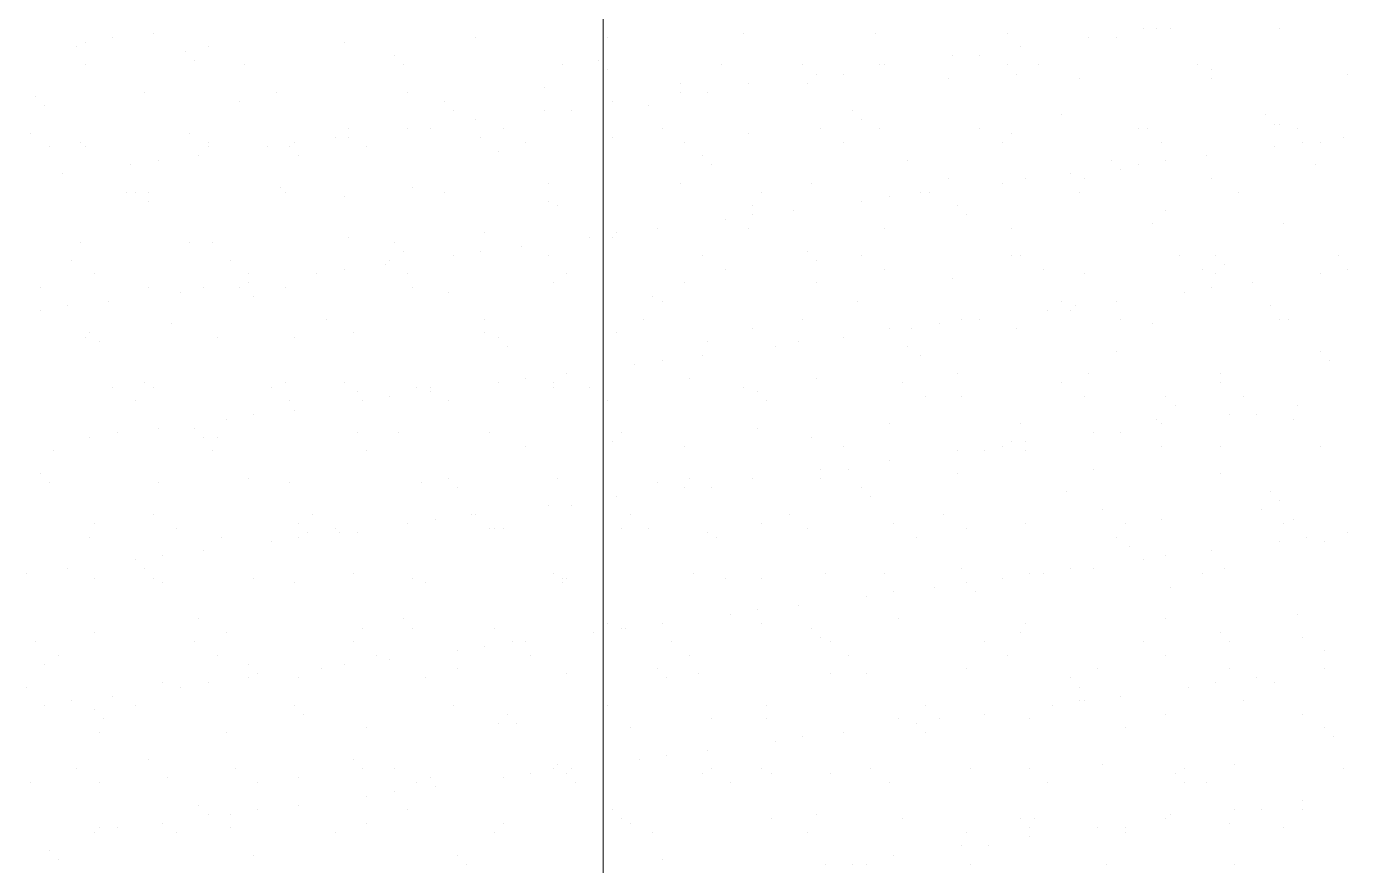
# Model space of a CAD drawing. Header units: millimetres. Extents: x 21 to 236, y 15 to 64.
# Drawn here: x 57.628 to 58.947, y 28.914 to 29.751 of the extents above; entities that cross this region are included whole.
import ezdxf

# ---------------------------------------------------------------- set-up
doc = ezdxf.new("R2010")
doc.units = ezdxf.units.MM
doc.layers.add('PDF_Cota', color=90, linetype='Continuous')
doc.layers.add('PDF_Grama', color=7, linetype='Continuous', true_color=0x397200)

msp = doc.modelspace()

# ---------------------------------------------------------------- linework, layer by layer
at = {"layer": 'PDF_Cota', "lineweight": 0}
msp.add_lwpolyline([(58.2034, 30.5512), (58.2034, 27.0023)], dxfattribs=at)
at = {"layer": 'PDF_Grama', "lineweight": 20}
for points in [[(57.7547, 29.7444), (57.7547, 29.7444)], [(58.3439, 29.7444), (58.3439, 29.7444)], [(58.4753, 29.7444), (58.4753, 29.7444)], [(58.6068, 29.7444), (58.6068, 29.7444)], [(58.7427, 29.7489), (58.7427, 29.7489)], [(58.7563, 29.7489), (58.7563, 29.7489)], [(58.7699, 29.7489), (58.7699, 29.7489)], [(58.8787, 29.7489), (58.8787, 29.7489)], [(57.6776, 29.7308), (57.6776, 29.7308)], [(57.6867, 29.7353), (57.6867, 29.7353)], [(57.7139, 29.7399), (57.7139, 29.7399)], [(57.8091, 29.7308), (57.8091, 29.7308)], [(57.945, 29.7353), (57.945, 29.7353)], [(58.0765, 29.7399), (58.0765, 29.7399)], [(58.2079, 29.7399), (58.2079, 29.7399)], [(58.6204, 29.7308), (58.6204, 29.7308)], [(58.6883, 29.7399), (58.6883, 29.7399)], [(58.7155, 29.7399), (58.7155, 29.7399)], [(57.7864, 29.7263), (57.7864, 29.7263)], [(57.7955, 29.7172), (57.7955, 29.7172)], [(57.9949, 29.7217), (57.9949, 29.7217)], [(58.1988, 29.7172), (58.1988, 29.7172)], [(58.5524, 29.7217), (58.5524, 29.7217)], [(58.5796, 29.7217), (58.5796, 29.7217)], [(57.6867, 29.7127), (57.6867, 29.7127)], [(57.8453, 29.7127), (57.8453, 29.7127)], [(58.0039, 29.7127), (58.0039, 29.7127)], [(58.1626, 29.7127), (58.1626, 29.7127)], [(58.2079, 29.7081), (58.2079, 29.7081)], [(58.3212, 29.7127), (58.3212, 29.7127)], [(58.4028, 29.7127), (58.4028, 29.7127)], [(58.4164, 29.7036), (58.4164, 29.7036)], [(58.4436, 29.7036), (58.4436, 29.7036)], [(58.4798, 29.7127), (58.4798, 29.7127)], [(58.4844, 29.7127), (58.4844, 29.7127)], [(58.6068, 29.7127), (58.6068, 29.7127)], [(58.6158, 29.7036), (58.6158, 29.7036)], [(58.6385, 29.7127), (58.6385, 29.7127)], [(58.7971, 29.7127), (58.7971, 29.7127)], [(58.8107, 29.7081), (58.8107, 29.7081)], [(58.9467, 29.7036), (58.9467, 29.7036)], [(58.1445, 29.69), (58.1445, 29.69)], [(58.2804, 29.6945), (58.2804, 29.6945)], [(58.3484, 29.6945), (58.3484, 29.6945)], [(58.4073, 29.6945), (58.4073, 29.6945)], [(58.5478, 29.6991), (58.5478, 29.6991)], [(58.6793, 29.6991), (58.6793, 29.6991)], [(58.8107, 29.6991), (58.8107, 29.6991)], [(57.6368, 29.6809), (57.6368, 29.6809)], [(57.7456, 29.6855), (57.7456, 29.6855)], [(57.8408, 29.6764), (57.8408, 29.6764)], [(57.877, 29.6855), (57.877, 29.6855)], [(58.0085, 29.6855), (58.0085, 29.6855)], [(58.0447, 29.6764), (58.0447, 29.6764)], [(58.2124, 29.6764), (58.2124, 29.6764)], [(58.2804, 29.6855), (58.2804, 29.6855)], [(58.3076, 29.6855), (58.3076, 29.6855)], [(57.6459, 29.6719), (57.6459, 29.6719)], [(58.0538, 29.6673), (58.0538, 29.6673)], [(58.1445, 29.6673), (58.1445, 29.6673)], [(58.1716, 29.6673), (58.1716, 29.6673)], [(58.2487, 29.6719), (58.2487, 29.6719)], [(58.4527, 29.6673), (58.4527, 29.6673)], [(58.6611, 29.6628), (58.6611, 29.6628)], [(58.8651, 29.6628), (58.8651, 29.6628)], [(58.0765, 29.6583), (58.0765, 29.6583)], [(58.4617, 29.6583), (58.4617, 29.6583)], [(58.8742, 29.6537), (58.8742, 29.6537)], [(58.8787, 29.6537), (58.8787, 29.6537)], [(57.6323, 29.6447), (57.6323, 29.6447)], [(57.7909, 29.6447), (57.7909, 29.6447)], [(57.936, 29.6401), (57.936, 29.6401)], [(57.9496, 29.6492), (57.9496, 29.6492)], [(57.9496, 29.6401), (57.9496, 29.6401)], [(58.0085, 29.6492), (58.0085, 29.6492)], [(58.0311, 29.6492), (58.0311, 29.6492)], [(58.081, 29.6401), (58.081, 29.6401)], [(58.1037, 29.6492), (58.1037, 29.6492)], [(58.2124, 29.6401), (58.2124, 29.6401)], [(58.2623, 29.6492), (58.2623, 29.6492)], [(58.3484, 29.6447), (58.3484, 29.6447)], [(58.4209, 29.6492), (58.4209, 29.6492)], [(58.4798, 29.6492), (58.4798, 29.6492)], [(58.5796, 29.6492), (58.5796, 29.6492)], [(58.6113, 29.6447), (58.6113, 29.6447)], [(58.7382, 29.6492), (58.7382, 29.6492)], [(58.7473, 29.6492), (58.7473, 29.6492)], [(58.8968, 29.6492), (58.8968, 29.6492)], [(58.9422, 29.6401), (58.9422, 29.6401)], [(57.6504, 29.6311), (57.6504, 29.6311)], [(57.6821, 29.6356), (57.6821, 29.6356)], [(57.6867, 29.6311), (57.6867, 29.6311)], [(57.8091, 29.6356), (57.8091, 29.6356)], [(57.8091, 29.6311), (57.8091, 29.6311)], [(57.868, 29.6311), (57.868, 29.6311)], [(57.8906, 29.6311), (57.8906, 29.6311)], [(57.8952, 29.6356), (57.8952, 29.6356)], [(57.9677, 29.6311), (57.9677, 29.6311)], [(58.0991, 29.6265), (58.0991, 29.6265)], [(58.1263, 29.6356), (58.1263, 29.6356)], [(58.285, 29.6356), (58.285, 29.6356)], [(58.4436, 29.6356), (58.4436, 29.6356)], [(58.6022, 29.6356), (58.6022, 29.6356)], [(58.7609, 29.6356), (58.7609, 29.6356)], [(58.8742, 29.6311), (58.8742, 29.6311)], [(58.9014, 29.6356), (58.9014, 29.6356)], [(58.9195, 29.6356), (58.9195, 29.6356)], [(57.732, 29.6129), (57.732, 29.6129)], [(57.7592, 29.6175), (57.7592, 29.6175)], [(57.8, 29.622), (57.8, 29.622)], [(57.8997, 29.622), (57.8997, 29.622)], [(58.3031, 29.622), (58.3031, 29.622)], [(58.3121, 29.6129), (58.3121, 29.6129)], [(58.507, 29.6175), (58.507, 29.6175)], [(58.711, 29.6175), (58.711, 29.6175)], [(58.7382, 29.6129), (58.7382, 29.6129)], [(58.7654, 29.6175), (58.7654, 29.6175)], [(58.8062, 29.622), (58.8062, 29.622)], [(58.915, 29.6129), (58.915, 29.6129)], [(57.664, 29.6039), (57.664, 29.6039)], [(58.5478, 29.5993), (58.5478, 29.5993)], [(58.6249, 29.5993), (58.6249, 29.5993)], [(58.6702, 29.6039), (58.6702, 29.6039)], [(58.6838, 29.5993), (58.6838, 29.5993)], [(58.7201, 29.6084), (58.7201, 29.6084)], [(58.8107, 29.5993), (58.8107, 29.5993)], [(57.7275, 29.5857), (57.7275, 29.5857)], [(57.7365, 29.5857), (57.7365, 29.5857)], [(57.7501, 29.5857), (57.7501, 29.5857)], [(57.8816, 29.5903), (57.8816, 29.5903)], [(57.8861, 29.5857), (57.8861, 29.5857)], [(58.013, 29.5903), (58.013, 29.5903)], [(58.0447, 29.5857), (58.0447, 29.5857)], [(58.149, 29.5948), (58.149, 29.5948)], [(58.2034, 29.5857), (58.2034, 29.5857)], [(58.2804, 29.5948), (58.2804, 29.5948)], [(58.362, 29.5857), (58.362, 29.5857)], [(58.4119, 29.5948), (58.4119, 29.5948)], [(58.5206, 29.5857), (58.5206, 29.5857)], [(58.5297, 29.5857), (58.5297, 29.5857)], [(58.6022, 29.5948), (58.6022, 29.5948)], [(58.6793, 29.5857), (58.6793, 29.5857)], [(58.8379, 29.5857), (58.8379, 29.5857)], [(57.7501, 29.5767), (57.7501, 29.5767)], [(57.945, 29.5812), (57.945, 29.5812)], [(58.149, 29.5767), (58.149, 29.5767)], [(58.158, 29.5722), (58.158, 29.5722)], [(58.3529, 29.5722), (58.3529, 29.5722)], [(58.4617, 29.5767), (58.4617, 29.5767)], [(58.4889, 29.5812), (58.4889, 29.5812)], [(58.5569, 29.5722), (58.5569, 29.5722)], [(58.3257, 29.5586), (58.3257, 29.5586)], [(58.3529, 29.5631), (58.3529, 29.5631)], [(58.3937, 29.5676), (58.3937, 29.5676)], [(58.566, 29.5631), (58.566, 29.5631)], [(58.7654, 29.5676), (58.7654, 29.5676)], [(58.0855, 29.545), (58.0855, 29.545)], [(58.217, 29.545), (58.217, 29.545)], [(58.2578, 29.5495), (58.2578, 29.5495)], [(58.3484, 29.5495), (58.3484, 29.5495)], [(58.4844, 29.5495), (58.4844, 29.5495)], [(58.6113, 29.5495), (58.6113, 29.5495)], [(58.7518, 29.554), (58.7518, 29.554)], [(58.8832, 29.554), (58.8832, 29.554)], [(57.6821, 29.5359), (57.6821, 29.5359)], [(57.7909, 29.5359), (57.7909, 29.5359)], [(57.8136, 29.5359), (57.8136, 29.5359)], [(57.9496, 29.5404), (57.9496, 29.5404)], [(57.9949, 29.5359), (57.9949, 29.5359)], [(58.1218, 29.5314), (58.1218, 29.5314)], [(58.1898, 29.5404), (58.1898, 29.5404)], [(58.2034, 29.5314), (58.2034, 29.5314)], [(58.2124, 29.5404), (58.2124, 29.5404)], [(57.6731, 29.5178), (57.6731, 29.5178)], [(57.8317, 29.5178), (57.8317, 29.5178)], [(57.9903, 29.5178), (57.9903, 29.5178)], [(58.0039, 29.5268), (58.0039, 29.5268)], [(58.0538, 29.5223), (58.0538, 29.5223)], [(58.081, 29.5268), (58.081, 29.5268)], [(58.149, 29.5223), (58.149, 29.5223)], [(58.3031, 29.5223), (58.3031, 29.5223)], [(58.4073, 29.5268), (58.4073, 29.5268)], [(58.4164, 29.5178), (58.4164, 29.5178)], [(58.4617, 29.5223), (58.4617, 29.5223)], [(58.6113, 29.5223), (58.6113, 29.5223)], [(58.6204, 29.5223), (58.6204, 29.5223)], [(58.779, 29.5223), (58.779, 29.5223)], [(58.8152, 29.5223), (58.8152, 29.5223)], [(58.9376, 29.5223), (58.9376, 29.5223)], [(57.945, 29.5087), (57.945, 29.5087)], [(57.9858, 29.5132), (57.9858, 29.5132)], [(58.3257, 29.5087), (58.3257, 29.5087)], [(58.4844, 29.5087), (58.4844, 29.5087)], [(58.643, 29.5087), (58.643, 29.5087)], [(58.8016, 29.5087), (58.8016, 29.5087)], [(58.8243, 29.5132), (58.8243, 29.5132)], [(58.9467, 29.5087), (58.9467, 29.5087)], [(57.6957, 29.5042), (57.6957, 29.5042)], [(57.8498, 29.5042), (57.8498, 29.5042)], [(57.8498, 29.4951), (57.8498, 29.4951)], [(57.9178, 29.5042), (57.9178, 29.5042)], [(58.0085, 29.5042), (58.0085, 29.5042)], [(58.1535, 29.4951), (58.1535, 29.4951)], [(58.1671, 29.5042), (58.1671, 29.5042)], [(58.285, 29.4951), (58.285, 29.4951)], [(58.4164, 29.4951), (58.4164, 29.4951)], [(58.5524, 29.4996), (58.5524, 29.4996)], [(58.6838, 29.5042), (58.6838, 29.5042)], [(58.8152, 29.5042), (58.8152, 29.5042)], [(58.8515, 29.4951), (58.8515, 29.4951)], [(58.9195, 29.5042), (58.9195, 29.5042)], [(57.6414, 29.4906), (57.6414, 29.4906)], [(57.7501, 29.4906), (57.7501, 29.4906)], [(57.7819, 29.486), (57.7819, 29.486)], [(57.8045, 29.4906), (57.8045, 29.4906)], [(57.8408, 29.4906), (57.8408, 29.4906)], [(57.8544, 29.4815), (57.8544, 29.4815)], [(57.8861, 29.4906), (57.8861, 29.4906)], [(58.013, 29.4906), (58.013, 29.4906)], [(58.0493, 29.486), (58.0493, 29.486)], [(58.2532, 29.4815), (58.2532, 29.4815)], [(58.7835, 29.486), (58.7835, 29.486)], [(58.8107, 29.4906), (58.8107, 29.4906)], [(57.6414, 29.4679), (57.6414, 29.4679)], [(57.6685, 29.4724), (57.6685, 29.4724)], [(57.7093, 29.477), (57.7093, 29.477)], [(58.2623, 29.477), (58.2623, 29.477)], [(58.4572, 29.477), (58.4572, 29.477)], [(58.6475, 29.4679), (58.6475, 29.4679)], [(58.6611, 29.477), (58.6611, 29.477)], [(58.6702, 29.4679), (58.6702, 29.4679)], [(58.6747, 29.4724), (58.6747, 29.4724)], [(58.7155, 29.477), (58.7155, 29.477)], [(58.8696, 29.4724), (58.8696, 29.4724)], [(57.7728, 29.4543), (57.7728, 29.4543)], [(57.9269, 29.4588), (57.9269, 29.4588)], [(58.0855, 29.4588), (58.0855, 29.4588)], [(58.2442, 29.4588), (58.2442, 29.4588)], [(58.4028, 29.4588), (58.4028, 29.4588)], [(58.5388, 29.4543), (58.5388, 29.4543)], [(58.5614, 29.4588), (58.5614, 29.4588)], [(58.5796, 29.4588), (58.5796, 29.4588)], [(58.7201, 29.4588), (58.7201, 29.4588)], [(58.7518, 29.4543), (58.7518, 29.4543)], [(58.8787, 29.4588), (58.8787, 29.4588)], [(58.8878, 29.4588), (58.8878, 29.4588)], [(57.6867, 29.4407), (57.6867, 29.4407)], [(57.6912, 29.4452), (57.6912, 29.4452)], [(57.8181, 29.4407), (57.8181, 29.4407)], [(57.8952, 29.4407), (57.8952, 29.4407)], [(57.9541, 29.4452), (57.9541, 29.4452)], [(58.0855, 29.4452), (58.0855, 29.4452)], [(58.0991, 29.4407), (58.0991, 29.4407)], [(58.217, 29.4452), (58.217, 29.4452)], [(58.3529, 29.4498), (58.3529, 29.4498)], [(58.4436, 29.4407), (58.4436, 29.4407)], [(58.4889, 29.4498), (58.4889, 29.4498)], [(58.5116, 29.4498), (58.5116, 29.4498)], [(58.6158, 29.4498), (58.6158, 29.4498)], [(57.7003, 29.4362), (57.7003, 29.4362)], [(58.1082, 29.4316), (58.1082, 29.4316)], [(58.3076, 29.4362), (58.3076, 29.4362)], [(58.3756, 29.4316), (58.3756, 29.4316)], [(58.3983, 29.4362), (58.3983, 29.4362)], [(58.507, 29.4316), (58.507, 29.4316)], [(58.7155, 29.4271), (58.7155, 29.4271)], [(58.9195, 29.4271), (58.9195, 29.4271)], [(58.2351, 29.4135), (58.2351, 29.4135)], [(58.2623, 29.4181), (58.2623, 29.4181)], [(58.3031, 29.4226), (58.3031, 29.4226)], [(58.5206, 29.4226), (58.5206, 29.4226)], [(58.9286, 29.4181), (58.9286, 29.4181)], [(58.1263, 29.3999), (58.1263, 29.3999)], [(58.1671, 29.4045), (58.1671, 29.4045)], [(58.2895, 29.3999), (58.2895, 29.3999)], [(58.4164, 29.3999), (58.4164, 29.3999)], [(58.5569, 29.4045), (58.5569, 29.4045)], [(58.6883, 29.4045), (58.6883, 29.4045)], [(58.8198, 29.4045), (58.8198, 29.4045)], [(57.7139, 29.3909), (57.7139, 29.3909)], [(57.7456, 29.3954), (57.7456, 29.3954)], [(57.7547, 29.3909), (57.7547, 29.3909)], [(57.8725, 29.3909), (57.8725, 29.3909)], [(57.8861, 29.3954), (57.8861, 29.3954)], [(57.945, 29.3954), (57.945, 29.3954)], [(57.9586, 29.3863), (57.9586, 29.3863)], [(58.0175, 29.3909), (58.0175, 29.3909)], [(58.0311, 29.3909), (58.0311, 29.3909)], [(58.0311, 29.3863), (58.0311, 29.3863)], [(58.0991, 29.3954), (58.0991, 29.3954)], [(58.1535, 29.3954), (58.1535, 29.3954)], [(58.1535, 29.3909), (58.1535, 29.3909)], [(58.1898, 29.3909), (58.1898, 29.3909)], [(58.3439, 29.3909), (58.3439, 29.3909)], [(58.3575, 29.3863), (58.3575, 29.3863)], [(58.5025, 29.3954), (58.5025, 29.3954)], [(58.6611, 29.3954), (58.6611, 29.3954)], [(58.8198, 29.3954), (58.8198, 29.3954)], [(57.7365, 29.3773), (57.7365, 29.3773)], [(57.8906, 29.3773), (57.8906, 29.3773)], [(57.9632, 29.3773), (57.9632, 29.3773)], [(57.9903, 29.3818), (57.9903, 29.3818)], [(58.0493, 29.3773), (58.0493, 29.3773)], [(58.2079, 29.3773), (58.2079, 29.3773)], [(58.3665, 29.3773), (58.3665, 29.3773)], [(58.3665, 29.3773), (58.3665, 29.3773)], [(58.5252, 29.3818), (58.5252, 29.3818)], [(58.5614, 29.3818), (58.5614, 29.3818)], [(58.6838, 29.3818), (58.6838, 29.3818)], [(58.7654, 29.3818), (58.7654, 29.3818)], [(58.7745, 29.3727), (58.7745, 29.3727)], [(58.8424, 29.3818), (58.8424, 29.3818)], [(58.8968, 29.3727), (58.8968, 29.3727)], [(57.8544, 29.3637), (57.8544, 29.3637)], [(57.8952, 29.3682), (57.8952, 29.3682)], [(58.8288, 29.3637), (58.8288, 29.3637)], [(58.856, 29.3637), (58.856, 29.3637)], [(57.7592, 29.3501), (57.7592, 29.3501)], [(57.7955, 29.3501), (57.7955, 29.3501)], [(57.8272, 29.3591), (57.8272, 29.3591)], [(58.3575, 29.3501), (58.3575, 29.3501)], [(58.4889, 29.3546), (58.4889, 29.3546)], [(58.6204, 29.3546), (58.6204, 29.3546)], [(58.7563, 29.3591), (58.7563, 29.3591)], [(58.7609, 29.3546), (58.7609, 29.3546)], [(58.8923, 29.3591), (58.8923, 29.3591)], [(57.6912, 29.341), (57.6912, 29.341)], [(57.6912, 29.341), (57.6912, 29.341)], [(57.7184, 29.3455), (57.7184, 29.3455)], [(57.8045, 29.341), (57.8045, 29.341)], [(57.8181, 29.341), (57.8181, 29.341)], [(57.9586, 29.3455), (57.9586, 29.3455)], [(57.9994, 29.3455), (57.9994, 29.3455)], [(58.0901, 29.3455), (58.0901, 29.3455)], [(58.2034, 29.3455), (58.2034, 29.3455)], [(58.2124, 29.3365), (58.2124, 29.3365)], [(58.2215, 29.3455), (58.2215, 29.3455)], [(58.4119, 29.341), (58.4119, 29.341)], [(58.6113, 29.3365), (58.6113, 29.3365)], [(58.6249, 29.3365), (58.6249, 29.3365)], [(58.6929, 29.3455), (58.6929, 29.3455)], [(58.7201, 29.3455), (58.7201, 29.3455)], [(57.655, 29.3274), (57.655, 29.3274)], [(57.8136, 29.3274), (57.8136, 29.3274)], [(57.9677, 29.3274), (57.9677, 29.3274)], [(58.1263, 29.3319), (58.1263, 29.3319)], [(58.285, 29.3319), (58.285, 29.3319)], [(58.4436, 29.3319), (58.4436, 29.3319)], [(58.5569, 29.3274), (58.5569, 29.3274)], [(58.5841, 29.3274), (58.5841, 29.3274)], [(58.6022, 29.3319), (58.6022, 29.3319)], [(58.6249, 29.3274), (58.6249, 29.3274)], [(58.7609, 29.3319), (58.7609, 29.3319)], [(58.8198, 29.3319), (58.8198, 29.3319)], [(58.9195, 29.3319), (58.9195, 29.3319)], [(58.4209, 29.3093), (58.4209, 29.3093)], [(58.4481, 29.3093), (58.4481, 29.3093)], [(58.4889, 29.3183), (58.4889, 29.3183)], [(58.6929, 29.3093), (58.6929, 29.3093)], [(57.6414, 29.3047), (57.6414, 29.3047)], [(57.6504, 29.2957), (57.6504, 29.2957)], [(57.7592, 29.2957), (57.7592, 29.2957)], [(57.8498, 29.3002), (57.8498, 29.3002)], [(57.8906, 29.2957), (57.8906, 29.2957)], [(58.0221, 29.2957), (58.0221, 29.2957)], [(58.0493, 29.3002), (58.0493, 29.3002)], [(58.158, 29.3002), (58.158, 29.3002)], [(58.2578, 29.2957), (58.2578, 29.2957)], [(58.2895, 29.3002), (58.2895, 29.3002)], [(58.3529, 29.3002), (58.3529, 29.3002)], [(58.4209, 29.3002), (58.4209, 29.3002)], [(58.5569, 29.3047), (58.5569, 29.3047)], [(58.8198, 29.3047), (58.8198, 29.3047)], [(58.0583, 29.2911), (58.0583, 29.2911)], [(58.217, 29.2821), (58.217, 29.2821)], [(58.285, 29.2911), (58.285, 29.2911)], [(58.3121, 29.2911), (58.3121, 29.2911)], [(58.4617, 29.2911), (58.4617, 29.2911)], [(58.4708, 29.2821), (58.4708, 29.2821)], [(58.6657, 29.2866), (58.6657, 29.2866)], [(58.8696, 29.2866), (58.8696, 29.2866)], [(58.149, 29.273), (58.149, 29.273)], [(58.1716, 29.273), (58.1716, 29.273)], [(58.7019, 29.2685), (58.7019, 29.2685)], [(58.8606, 29.2685), (58.8606, 29.2685)], [(58.8787, 29.2775), (58.8787, 29.2775)], [(57.6957, 29.2549), (57.6957, 29.2549)], [(57.7547, 29.2639), (57.7547, 29.2639)], [(57.8997, 29.2549), (57.8997, 29.2549)], [(57.9133, 29.2639), (57.9133, 29.2639)], [(58.0085, 29.2549), (58.0085, 29.2549)], [(58.0357, 29.2594), (58.0357, 29.2594)], [(58.0719, 29.2639), (58.0719, 29.2639)], [(58.0765, 29.2639), (58.0765, 29.2639)], [(58.2306, 29.2639), (58.2306, 29.2639)], [(58.362, 29.2549), (58.362, 29.2549)], [(58.3892, 29.2639), (58.3892, 29.2639)], [(58.4934, 29.2549), (58.4934, 29.2549)], [(58.5433, 29.2639), (58.5433, 29.2639)], [(58.6249, 29.2549), (58.6249, 29.2549)], [(58.7246, 29.2549), (58.7246, 29.2549)], [(58.7609, 29.2594), (58.7609, 29.2594)], [(58.8832, 29.2549), (58.8832, 29.2549)], [(58.8923, 29.2594), (58.8923, 29.2594)], [(57.6912, 29.2413), (57.6912, 29.2413)], [(57.7773, 29.2504), (57.7773, 29.2504)], [(57.8226, 29.2413), (57.8226, 29.2413)], [(57.8997, 29.2413), (57.8997, 29.2413)], [(57.9088, 29.2458), (57.9088, 29.2458)], [(57.936, 29.2504), (57.936, 29.2504)], [(57.9405, 29.2458), (57.9405, 29.2458)], [(57.9586, 29.2458), (57.9586, 29.2458)], [(58.0901, 29.2504), (58.0901, 29.2504)], [(58.0946, 29.2504), (58.0946, 29.2504)], [(58.1037, 29.2504), (58.1037, 29.2504)], [(58.2215, 29.2504), (58.2215, 29.2504)], [(58.2487, 29.2504), (58.2487, 29.2504)], [(58.3076, 29.2458), (58.3076, 29.2458)], [(58.3167, 29.2413), (58.3167, 29.2413)], [(58.4073, 29.2504), (58.4073, 29.2504)], [(58.5161, 29.2413), (58.5161, 29.2413)], [(58.566, 29.2504), (58.566, 29.2504)], [(58.7155, 29.2413), (58.7155, 29.2413)], [(58.9059, 29.2413), (58.9059, 29.2413)], [(58.9467, 29.2458), (58.9467, 29.2458)], [(57.8045, 29.2277), (57.8045, 29.2277)], [(57.8725, 29.2368), (57.8725, 29.2368)], [(58.7291, 29.2322), (58.7291, 29.2322)], [(58.8107, 29.2277), (58.8107, 29.2277)], [(58.8787, 29.2368), (58.8787, 29.2368)], [(58.924, 29.2368), (58.924, 29.2368)], [(57.7365, 29.2186), (57.7365, 29.2186)], [(57.7637, 29.2232), (57.7637, 29.2232)], [(58.7427, 29.2186), (58.7427, 29.2186)], [(58.7654, 29.2232), (58.7654, 29.2232)], [(57.6278, 29.205), (57.6278, 29.205)], [(57.6685, 29.2096), (57.6685, 29.2096)], [(57.7456, 29.2096), (57.7456, 29.2096)], [(57.9541, 29.205), (57.9541, 29.205)], [(58.1535, 29.205), (58.1535, 29.205)], [(58.294, 29.205), (58.294, 29.205)], [(58.4255, 29.205), (58.4255, 29.205)], [(58.4844, 29.205), (58.4844, 29.205)], [(58.5614, 29.2096), (58.5614, 29.2096)], [(58.6294, 29.205), (58.6294, 29.205)], [(58.643, 29.205), (58.643, 29.205)], [(58.6702, 29.2096), (58.6702, 29.2096)], [(58.6929, 29.2096), (58.6929, 29.2096)], [(58.8016, 29.205), (58.8016, 29.205)], [(58.8243, 29.2096), (58.8243, 29.2096)], [(57.6957, 29.2005), (57.6957, 29.2005)], [(57.7547, 29.2005), (57.7547, 29.2005)], [(57.7637, 29.196), (57.7637, 29.196)], [(57.8544, 29.2005), (57.8544, 29.2005)], [(57.8952, 29.196), (57.8952, 29.196)], [(58.013, 29.2005), (58.013, 29.2005)], [(58.0266, 29.196), (58.0266, 29.196)], [(58.1626, 29.2005), (58.1626, 29.2005)], [(58.1626, 29.196), (58.1626, 29.196)], [(58.1671, 29.2005), (58.1671, 29.2005)], [(58.3257, 29.2005), (58.3257, 29.2005)], [(58.362, 29.2005), (58.362, 29.2005)], [(58.5342, 29.1914), (58.5342, 29.1914)], [(58.566, 29.196), (58.566, 29.196)], [(58.6022, 29.2005), (58.6022, 29.2005)], [(58.7699, 29.1914), (58.7699, 29.1914)], [(58.4663, 29.1824), (58.4663, 29.1824)], [(58.4934, 29.1869), (58.4934, 29.1869)], [(58.575, 29.1869), (58.575, 29.1869)], [(58.3303, 29.1642), (58.3303, 29.1642)], [(58.3575, 29.1688), (58.3575, 29.1688)], [(58.3983, 29.1733), (58.3983, 29.1733)], [(58.8968, 29.1642), (58.8968, 29.1642)], [(57.8, 29.1597), (57.8, 29.1597)], [(57.9632, 29.1506), (57.9632, 29.1506)], [(58.0039, 29.1597), (58.0039, 29.1597)], [(58.013, 29.1506), (58.013, 29.1506)], [(58.0946, 29.1506), (58.0946, 29.1506)], [(58.2079, 29.1552), (58.2079, 29.1552)], [(58.2215, 29.1506), (58.2215, 29.1506)], [(58.226, 29.1506), (58.226, 29.1506)], [(58.2623, 29.1552), (58.2623, 29.1552)], [(58.362, 29.1552), (58.362, 29.1552)], [(58.4119, 29.1506), (58.4119, 29.1506)], [(58.498, 29.1597), (58.498, 29.1597)], [(58.6249, 29.1552), (58.6249, 29.1552)], [(58.7654, 29.1597), (58.7654, 29.1597)], [(57.6368, 29.137), (57.6368, 29.137)], [(57.6957, 29.1461), (57.6957, 29.1461)], [(57.7955, 29.137), (57.7955, 29.137)], [(57.8272, 29.1461), (57.8272, 29.1461)], [(57.9541, 29.137), (57.9541, 29.137)], [(58.1127, 29.137), (58.1127, 29.137)], [(58.1263, 29.137), (58.1263, 29.137)], [(58.1943, 29.1461), (58.1943, 29.1461)], [(58.2714, 29.137), (58.2714, 29.137)], [(58.4209, 29.1416), (58.4209, 29.1416)], [(58.43, 29.137), (58.43, 29.137)], [(58.5841, 29.137), (58.5841, 29.137)], [(58.6204, 29.1461), (58.6204, 29.1461)], [(58.7427, 29.137), (58.7427, 29.137)], [(58.8198, 29.1461), (58.8198, 29.1461)], [(58.8288, 29.137), (58.8288, 29.137)], [(58.9014, 29.1416), (58.9014, 29.1416)], [(57.6595, 29.1234), (57.6595, 29.1234)], [(57.8181, 29.1234), (57.8181, 29.1234)], [(57.9768, 29.1234), (57.9768, 29.1234)], [(58.0583, 29.128), (58.0583, 29.128)], [(58.0855, 29.1325), (58.0855, 29.1325)], [(58.1309, 29.1234), (58.1309, 29.1234)], [(58.2895, 29.1234), (58.2895, 29.1234)], [(58.4481, 29.1234), (58.4481, 29.1234)], [(58.6068, 29.1234), (58.6068, 29.1234)], [(58.7654, 29.1234), (58.7654, 29.1234)], [(58.924, 29.128), (58.924, 29.128)], [(57.6459, 29.1144), (57.6459, 29.1144)], [(57.8498, 29.1144), (57.8498, 29.1144)], [(57.9224, 29.1098), (57.9224, 29.1098)], [(57.945, 29.1144), (57.945, 29.1144)], [(57.9903, 29.1189), (57.9903, 29.1189)], [(58.0583, 29.1098), (58.0583, 29.1098)], [(58.2578, 29.1098), (58.2578, 29.1098)], [(58.566, 29.1098), (58.566, 29.1098)], [(58.6974, 29.1098), (58.6974, 29.1098)], [(58.8288, 29.1098), (58.8288, 29.1098)], [(58.924, 29.1098), (58.924, 29.1098)], [(57.7637, 29.0962), (57.7637, 29.0962)], [(57.8091, 29.0962), (57.8091, 29.0962)], [(57.8498, 29.1008), (57.8498, 29.1008)], [(57.8589, 29.1053), (57.8589, 29.1053)], [(57.8997, 29.1008), (57.8997, 29.1008)], [(58.0266, 29.1008), (58.0266, 29.1008)], [(58.1671, 29.1053), (58.1671, 29.1053)], [(58.2668, 29.1008), (58.2668, 29.1008)], [(58.2986, 29.1053), (58.2986, 29.1053)], [(58.43, 29.1053), (58.43, 29.1053)], [(58.4663, 29.1053), (58.4663, 29.1053)], [(58.6702, 29.1008), (58.6702, 29.1008)], [(58.8152, 29.0962), (58.8152, 29.0962)], [(58.856, 29.1008), (58.856, 29.1008)], [(58.8742, 29.0962), (58.8742, 29.0962)], [(57.6278, 29.0917), (57.6278, 29.0917)], [(57.7139, 29.0827), (57.7139, 29.0827)], [(57.7819, 29.0917), (57.7819, 29.0917)], [(58.6793, 29.0917), (58.6793, 29.0917)], [(58.7201, 29.0827), (58.7201, 29.0827)], [(58.7881, 29.0917), (58.7881, 29.0917)], [(57.6459, 29.0736), (57.6459, 29.0736)], [(57.6731, 29.0781), (57.6731, 29.0781)], [(57.7365, 29.0736), (57.7365, 29.0736)], [(57.8952, 29.0736), (57.8952, 29.0736)], [(58.0538, 29.0736), (58.0538, 29.0736)], [(58.2079, 29.0736), (58.2079, 29.0736)], [(58.3665, 29.0736), (58.3665, 29.0736)], [(58.5252, 29.0736), (58.5252, 29.0736)], [(58.6521, 29.0736), (58.6521, 29.0736)], [(58.6793, 29.0781), (58.6793, 29.0781)], [(58.6838, 29.0781), (58.6838, 29.0781)], [(58.8424, 29.0781), (58.8424, 29.0781)], [(57.6957, 29.0691), (57.6957, 29.0691)], [(57.7048, 29.06), (57.7048, 29.06)], [(57.9042, 29.0645), (57.9042, 29.0645)], [(58.1082, 29.0645), (58.1082, 29.0645)], [(58.3121, 29.06), (58.3121, 29.06)], [(58.3665, 29.06), (58.3665, 29.06)], [(58.498, 29.06), (58.498, 29.06)], [(58.5388, 29.06), (58.5388, 29.06)], [(58.5841, 29.0645), (58.5841, 29.0645)], [(58.6294, 29.06), (58.6294, 29.06)], [(58.7654, 29.0645), (58.7654, 29.0645)], [(58.9014, 29.0645), (58.9014, 29.0645)], [(57.7003, 29.0464), (57.7003, 29.0464)], [(57.8272, 29.0464), (57.8272, 29.0464)], [(57.9677, 29.0509), (57.9677, 29.0509)], [(58.0991, 29.0555), (58.0991, 29.0555)], [(58.1173, 29.0555), (58.1173, 29.0555)], [(58.2306, 29.0509), (58.2306, 29.0509)], [(58.4436, 29.0464), (58.4436, 29.0464)], [(58.5161, 29.0555), (58.5161, 29.0555)], [(58.5161, 29.0555), (58.5161, 29.0555)], [(58.5252, 29.0464), (58.5252, 29.0464)], [(58.7246, 29.0509), (58.7246, 29.0509)], [(58.924, 29.0509), (58.924, 29.0509)], [(58.3756, 29.0373), (58.3756, 29.0373)], [(58.4028, 29.0419), (58.4028, 29.0419)], [(58.9331, 29.0419), (58.9331, 29.0419)], [(57.7501, 29.0192), (57.7501, 29.0192)], [(57.9541, 29.0192), (57.9541, 29.0192)], [(58.2396, 29.0192), (58.2396, 29.0192)], [(58.2668, 29.0237), (58.2668, 29.0237)], [(58.3076, 29.0283), (58.3076, 29.0283)], [(57.6776, 29.0101), (57.6776, 29.0101)], [(57.8362, 29.0101), (57.8362, 29.0101)], [(57.9632, 29.0101), (57.9632, 29.0101)], [(57.9949, 29.0101), (57.9949, 29.0101)], [(58.1309, 29.0056), (58.1309, 29.0056)], [(58.1535, 29.0101), (58.1535, 29.0101)], [(58.158, 29.0147), (58.158, 29.0147)], [(58.1671, 29.0056), (58.1671, 29.0056)], [(58.1716, 29.0101), (58.1716, 29.0101)], [(58.3031, 29.0056), (58.3031, 29.0056)], [(58.3121, 29.0101), (58.3121, 29.0101)], [(58.362, 29.0101), (58.362, 29.0101)], [(58.3711, 29.0056), (58.3711, 29.0056)], [(58.43, 29.0056), (58.43, 29.0056)], [(58.4708, 29.0101), (58.4708, 29.0101)], [(58.5705, 29.0101), (58.5705, 29.0101)], [(58.5705, 29.0101), (58.5705, 29.0101)], [(58.6294, 29.0101), (58.6294, 29.0101)], [(58.7019, 29.0147), (58.7019, 29.0147)], [(58.7745, 29.0056), (58.7745, 29.0056)], [(58.7835, 29.0101), (58.7835, 29.0101)], [(58.8334, 29.0147), (58.8334, 29.0147)], [(58.9422, 29.0101), (58.9422, 29.0101)], [(57.6323, 28.9965), (57.6323, 28.9965)], [(57.7003, 28.9965), (57.7003, 28.9965)], [(57.7683, 29.0011), (57.7683, 29.0011)], [(57.8589, 28.9965), (57.8589, 28.9965)], [(57.8997, 29.0011), (57.8997, 29.0011)], [(58.0175, 28.9965), (58.0175, 28.9965)], [(58.0311, 29.0011), (58.0311, 29.0011)], [(58.0357, 28.992), (58.0357, 28.992)], [(58.1037, 29.0011), (58.1037, 29.0011)], [(58.1762, 28.9965), (58.1762, 28.9965)], [(58.3303, 28.9965), (58.3303, 28.9965)], [(58.4889, 28.9965), (58.4889, 28.9965)], [(58.6475, 28.9965), (58.6475, 28.9965)], [(58.7835, 28.9965), (58.7835, 28.9965)], [(58.8062, 28.9965), (58.8062, 28.9965)], [(57.9677, 28.9829), (57.9677, 28.9829)], [(57.9949, 28.9875), (57.9949, 28.9875)], [(58.9014, 28.9784), (58.9014, 28.9784)], [(57.8, 28.9739), (57.8, 28.9739)], [(57.8091, 28.9648), (57.8091, 28.9648)], [(57.8317, 28.9648), (57.8317, 28.9648)], [(57.8589, 28.9693), (57.8589, 28.9693)], [(57.8997, 28.9739), (57.8997, 28.9739)], [(58.0085, 28.9693), (58.0085, 28.9693)], [(58.2124, 28.9693), (58.2124, 28.9693)], [(58.4164, 28.9648), (58.4164, 28.9648)], [(58.7699, 28.9648), (58.7699, 28.9648)], [(58.8334, 28.9693), (58.8334, 28.9693)], [(58.8606, 28.9693), (58.8606, 28.9693)], [(58.9014, 28.9693), (58.9014, 28.9693)], [(57.7003, 28.9512), (57.7003, 28.9512)], [(57.7184, 28.9512), (57.7184, 28.9512)], [(57.7637, 28.9557), (57.7637, 28.9557)], [(57.8317, 28.9512), (57.8317, 28.9512)], [(57.9677, 28.9557), (57.9677, 28.9557)], [(58.1037, 28.9557), (58.1037, 28.9557)], [(58.2215, 28.9603), (58.2215, 28.9603)], [(58.2306, 28.9557), (58.2306, 28.9557)], [(58.3711, 28.9603), (58.3711, 28.9603)], [(58.5025, 28.9603), (58.5025, 28.9603)], [(58.6204, 28.9603), (58.6204, 28.9603)], [(58.6294, 28.9512), (58.6294, 28.9512)], [(58.6339, 28.9603), (58.6339, 28.9603)], [(58.6974, 28.9512), (58.6974, 28.9512)], [(58.7246, 28.9512), (58.7246, 28.9512)], [(58.7654, 28.9603), (58.7654, 28.9603)], [(58.8288, 28.9557), (58.8288, 28.9557)], [(58.8832, 28.9512), (58.8832, 28.9512)], [(57.6957, 28.9467), (57.6957, 28.9467)], [(57.7773, 28.9467), (57.7773, 28.9467)], [(57.936, 28.9467), (57.936, 28.9467)], [(58.0946, 28.9467), (58.0946, 28.9467)], [(58.2532, 28.9467), (58.2532, 28.9467)], [(58.4073, 28.9467), (58.4073, 28.9467)], [(58.566, 28.9467), (58.566, 28.9467)], [(58.6294, 28.9421), (58.6294, 28.9421)], [(58.7246, 28.9467), (58.7246, 28.9467)], [(57.6504, 28.9286), (57.6504, 28.9286)], [(58.5614, 28.9331), (58.5614, 28.9331)], [(58.5886, 28.9331), (58.5886, 28.9331)], [(57.6595, 28.9195), (57.6595, 28.9195)], [(57.8544, 28.924), (57.8544, 28.924)], [(58.0583, 28.924), (58.0583, 28.924)], [(58.0674, 28.915), (58.0674, 28.915)], [(58.2623, 28.9195), (58.2623, 28.9195)], [(58.4255, 28.915), (58.4255, 28.915)], [(58.4527, 28.915), (58.4527, 28.915)], [(58.4663, 28.915), (58.4663, 28.915)], [(58.4934, 28.924), (58.4934, 28.924)], [(58.5705, 28.915), (58.5705, 28.915)], [(58.7065, 28.915), (58.7065, 28.915)], [(58.8334, 28.915), (58.8334, 28.915)]]:
    msp.add_lwpolyline(points, dxfattribs=at)

doc.saveas('drawing.dxf')
